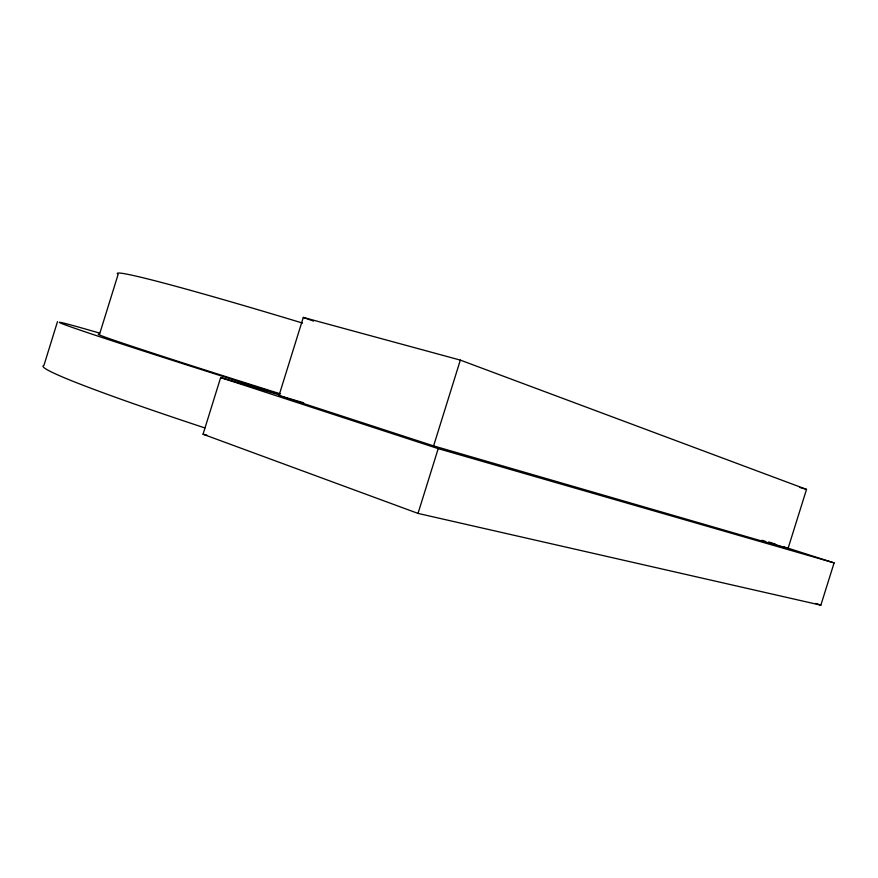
<?xml version="1.0" encoding="UTF-8"?>
<svg xmlns="http://www.w3.org/2000/svg" width="878" height="878" viewBox="0 0 878 878"><rect width="100%" height="100%" fill="white"/><g stroke="black" fill="none" stroke-linecap="round" stroke-linejoin="round"><path stroke-width="1.32" d="M57.498 321.622L43.9 365.478A295.557 12.347 17.2 0 0 204.837 427.926M783.242 546.643L834.1 562.886L820.853 605.172L418.016 513.41L203.048 434.237L220.652 377.584L279.445 394.913M279.006 395.539L303.305 317.419L460.335 360.112L806.531 489.397L787.994 548.618L433.6 445.903L279.006 395.539L303.656 402.782M433.6 445.903L460.335 360.112M418.016 513.41L438.21 448.625L834.1 562.886M203.048 434.237L207.021 435.225M799.957 487.499L806.531 489.397M768.898 542.055L775.417 544.14M761.906 540.277L765.825 541.528M768.426 542.363L787.994 548.618M220.652 377.584L438.21 448.625M815.662 603.405L820.853 605.172M303.305 317.419L313.49 321.096M302.515 323.06A253.281 7.902 17.3 0 0 118.113 274.419L99.499 334.375A253.226 2.821 17.3 0 0 280.477 393.893M278.458 393.97A295.601 3.314 17.3 0 1 99.642 333.113"/></g></svg>
